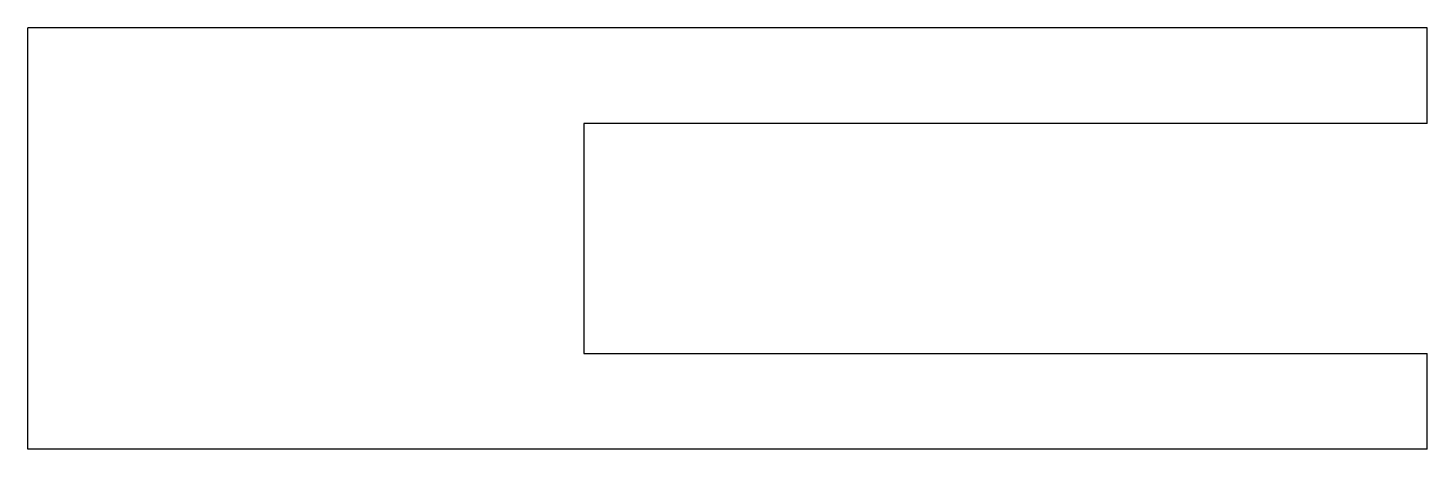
# Model space of a CAD drawing. Header units: metres. Extents: x -49 to 24, y -22 to 0.
import ezdxf

# ---------------------------------------------------------------- set-up
doc = ezdxf.new("R2010")
doc.units = ezdxf.units.M

msp = doc.modelspace()

# ---------------------------------------------------------------- linework, layer by layer
for points in [[(24, 0), (22.54, 0), (21.08, 0), (19.62, 0), (18.16, 0), (16.7, 0), (15.24, 0), (13.78, 0), (12.32, 0), (10.86, 0), (9.4, 0), (7.94, 0), (6.48, 0), (5.02, 0), (3.56, 0), (2.1, 0), (0.64, 0), (-0.82, 0), (-2.28, 0), (-3.74, 0), (-5.2, 0), (-6.66, 0), (-8.12, 0), (-9.58, 0), (-11.04, 0), (-12.5, 0), (-13.96, 0), (-15.42, 0), (-16.88, 0), (-18.34, 0), (-19.8, 0), (-21.26, 0), (-22.72, 0), (-24.18, 0), (-25.64, 0), (-27.1, 0), (-28.56, 0), (-30.02, 0), (-31.48, 0), (-32.94, 0), (-34.4, 0), (-35.86, 0), (-37.32, 0), (-38.78, 0), (-40.24, 0), (-41.7, 0), (-43.16, 0), (-44.62, 0), (-46.08, 0), (-47.54, 0), (-49, 0)], [(-49, -22), (-49, -21.56), (-49, -21.12), (-49, -20.68), (-49, -20.24), (-49, -19.8), (-49, -19.36), (-49, -18.92), (-49, -18.48), (-49, -18.04), (-49, -17.6), (-49, -17.16), (-49, -16.72), (-49, -16.28), (-49, -15.84), (-49, -15.4), (-49, -14.96), (-49, -14.52), (-49, -14.08), (-49, -13.64), (-49, -13.2), (-49, -12.76), (-49, -12.32), (-49, -11.88), (-49, -11.44), (-49, -11), (-49, -10.56), (-49, -10.12), (-49, -9.68), (-49, -9.24), (-49, -8.8), (-49, -8.36), (-49, -7.92), (-49, -7.48), (-49, -7.04), (-49, -6.6), (-49, -6.16), (-49, -5.72), (-49, -5.28), (-49, -4.84), (-49, -4.4), (-49, -3.96), (-49, -3.52), (-49, -3.08), (-49, -2.64), (-49, -2.2), (-49, -1.76), (-49, -1.32), (-49, -0.88), (-49, -0.44), (-49, 0)], [(24, -5), (24, -4.9), (24, -4.8), (24, -4.7), (24, -4.6), (24, -4.5), (24, -4.4), (24, -4.3), (24, -4.2), (24, -4.1), (24, -4), (24, -3.9), (24, -3.8), (24, -3.7), (24, -3.6), (24, -3.5), (24, -3.4), (24, -3.3), (24, -3.2), (24, -3.1), (24, -3), (24, -2.9), (24, -2.8), (24, -2.7), (24, -2.6), (24, -2.5), (24, -2.4), (24, -2.3), (24, -2.2), (24, -2.1), (24, -2), (24, -1.9), (24, -1.8), (24, -1.7), (24, -1.6), (24, -1.5), (24, -1.4), (24, -1.3), (24, -1.2), (24, -1.1), (24, -1), (24, -0.9), (24, -0.8), (24, -0.7), (24, -0.6), (24, -0.5), (24, -0.4), (24, -0.3), (24, -0.2), (24, -0.1), (24, 0)], [(24, -5), (23.12, -5), (22.24, -5), (21.36, -5), (20.48, -5), (19.6, -5), (18.72, -5), (17.84, -5), (16.96, -5), (16.08, -5), (15.2, -5), (14.32, -5), (13.44, -5), (12.56, -5), (11.68, -5), (10.8, -5), (9.92, -5), (9.04, -5), (8.16, -5), (7.28, -5), (6.4, -5), (5.52, -5), (4.64, -5), (3.76, -5), (2.88, -5), (2, -5), (1.12, -5), (0.24, -5), (-0.64, -5), (-1.52, -5), (-2.4, -5), (-3.28, -5), (-4.16, -5), (-5.04, -5), (-5.92, -5), (-6.8, -5), (-7.68, -5), (-8.56, -5), (-9.44, -5), (-10.32, -5), (-11.2, -5), (-12.08, -5), (-12.96, -5), (-13.84, -5), (-14.72, -5), (-15.6, -5), (-16.48, -5), (-17.36, -5), (-18.24, -5), (-19.12, -5), (-20, -5)], [(-20, -5), (-20, -5.24), (-20, -5.48), (-20, -5.72), (-20, -5.96), (-20, -6.2), (-20, -6.44), (-20, -6.68), (-20, -6.92), (-20, -7.16), (-20, -7.4), (-20, -7.64), (-20, -7.88), (-20, -8.12), (-20, -8.36), (-20, -8.6), (-20, -8.84), (-20, -9.08), (-20, -9.32), (-20, -9.56), (-20, -9.8), (-20, -10.04), (-20, -10.28), (-20, -10.52), (-20, -10.76), (-20, -11), (-20, -11.24), (-20, -11.48), (-20, -11.72), (-20, -11.96), (-20, -12.2), (-20, -12.44), (-20, -12.68), (-20, -12.92), (-20, -13.16), (-20, -13.4), (-20, -13.64), (-20, -13.88), (-20, -14.12), (-20, -14.36), (-20, -14.6), (-20, -14.84), (-20, -15.08), (-20, -15.32), (-20, -15.56), (-20, -15.8), (-20, -16.04), (-20, -16.28), (-20, -16.52), (-20, -16.76), (-20, -17)], [(-20, -17), (-19.12, -17), (-18.24, -17), (-17.36, -17), (-16.48, -17), (-15.6, -17), (-14.72, -17), (-13.84, -17), (-12.96, -17), (-12.08, -17), (-11.2, -17), (-10.32, -17), (-9.44, -17), (-8.56, -17), (-7.68, -17), (-6.8, -17), (-5.92, -17), (-5.04, -17), (-4.16, -17), (-3.28, -17), (-2.4, -17), (-1.52, -17), (-0.64, -17), (0.24, -17), (1.12, -17), (2, -17), (2.88, -17), (3.76, -17), (4.64, -17), (5.52, -17), (6.4, -17), (7.28, -17), (8.16, -17), (9.04, -17), (9.92, -17), (10.8, -17), (11.68, -17), (12.56, -17), (13.44, -17), (14.32, -17), (15.2, -17), (16.08, -17), (16.96, -17), (17.84, -17), (18.72, -17), (19.6, -17), (20.48, -17), (21.36, -17), (22.24, -17), (23.12, -17), (24, -17)], [(24, -22), (24, -21.9), (24, -21.8), (24, -21.7), (24, -21.6), (24, -21.5), (24, -21.4), (24, -21.3), (24, -21.2), (24, -21.1), (24, -21), (24, -20.9), (24, -20.8), (24, -20.7), (24, -20.6), (24, -20.5), (24, -20.4), (24, -20.3), (24, -20.2), (24, -20.1), (24, -20), (24, -19.9), (24, -19.8), (24, -19.7), (24, -19.6), (24, -19.5), (24, -19.4), (24, -19.3), (24, -19.2), (24, -19.1), (24, -19), (24, -18.9), (24, -18.8), (24, -18.7), (24, -18.6), (24, -18.5), (24, -18.4), (24, -18.3), (24, -18.2), (24, -18.1), (24, -18), (24, -17.9), (24, -17.8), (24, -17.7), (24, -17.6), (24, -17.5), (24, -17.4), (24, -17.3), (24, -17.2), (24, -17.1), (24, -17)], [(24, -22), (22.54, -22), (21.08, -22), (19.62, -22), (18.16, -22), (16.7, -22), (15.24, -22), (13.78, -22), (12.32, -22), (10.86, -22), (9.4, -22), (7.94, -22), (6.48, -22), (5.02, -22), (3.56, -22), (2.1, -22), (0.64, -22), (-0.82, -22), (-2.28, -22), (-3.74, -22), (-5.2, -22), (-6.66, -22), (-8.12, -22), (-9.58, -22), (-11.04, -22), (-12.5, -22), (-13.96, -22), (-15.42, -22), (-16.88, -22), (-18.34, -22), (-19.8, -22), (-21.26, -22), (-22.72, -22), (-24.18, -22), (-25.64, -22), (-27.1, -22), (-28.56, -22), (-30.02, -22), (-31.48, -22), (-32.94, -22), (-34.4, -22), (-35.86, -22), (-37.32, -22), (-38.78, -22), (-40.24, -22), (-41.7, -22), (-43.16, -22), (-44.62, -22), (-46.08, -22), (-47.54, -22), (-49, -22)]]:
    msp.add_lwpolyline(points)

doc.saveas('drawing.dxf')
